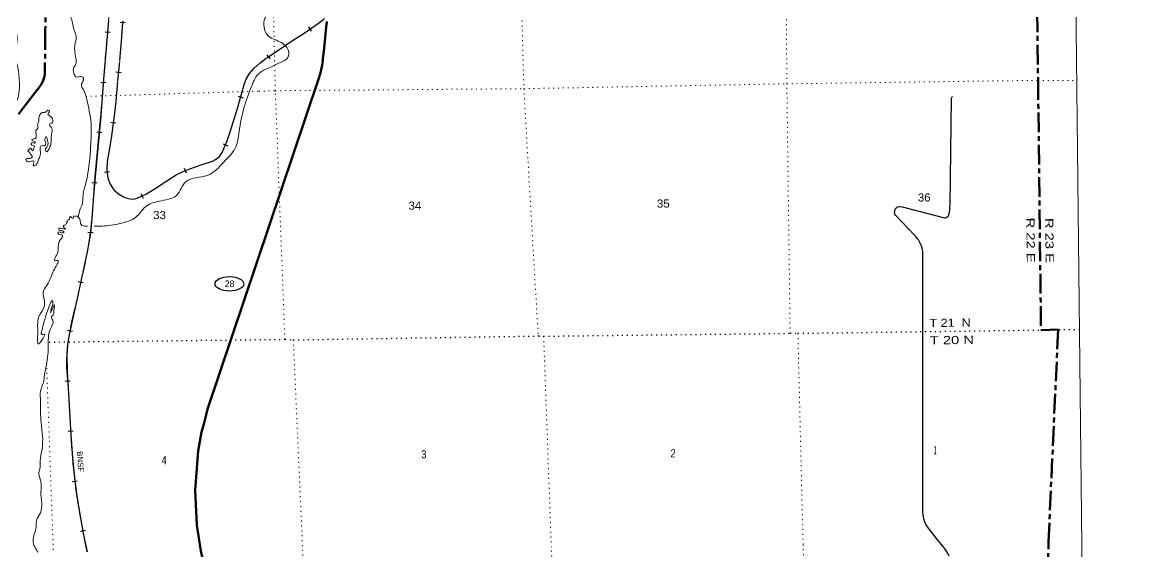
# Model space of a CAD drawing. Header units: feet. Extents: x -8 to 250644, y -192250 to 1368.
# Drawn here: x 226906 to 250644, y -90539 to -79166 of the extents above; entities that cross this region are included whole.
import ezdxf
from ezdxf.enums import TextEntityAlignment as Align

# ---------------------------------------------------------------- set-up
doc = ezdxf.new("R2010")
doc.units = ezdxf.units.FT
doc.header["$LTSCALE"] = 70
for name, pattern in [('DOTTED', [1.5, 0.3, -1.2]), ('LONG_DASH_SHORT_DASH', [9.9, 6, -1.2, 1.5, -1.2]), ('LONG_DASHED', [7.5, 6, -1.5])]:
    doc.linetypes.add(name, pattern=pattern)
for name, color, linetype, lineweight in [('11', 7, 'LONG_DASH_SHORT_DASH', 60), ('17', 7, 'Continuous', 25), ('23', 7, 'Continuous', 70), ('29', 7, 'Continuous', 25), ('34', 7, 'Continuous', 25), ('39', 7, 'Continuous', 13), ('4', 7, 'Continuous', 13), ('6', 7, 'DOTTED', 25), ('63', 7, 'Continuous', 25), ('7', 7, 'DOTTED', 13)]:
    doc.layers.add(name, color=color, linetype=linetype, lineweight=lineweight)

msp = doc.modelspace()

# ---------------------------------------------------------------- linework, layer by layer
at = {"layer": '11'}
for points in [[(249352.04, -64558.38), (248464.45, -64596.12), (248558.94, -69811.12), (248565, -70368.83), (248618.26, -75109.24), (248624.13, -75494.36), (248695.84, -80415.18), (248760.06, -85775.72), (249127.24, -85764.57), (248919.73, -90321.14)], [(227422.34, -78559.83), (227403.19, -79340.35), (227394.97, -80118.3), (227391.78, -80271.47), (227383.22, -80334.5), (227371.75, -80376.84), (227355.03, -80421.57), (227325.24, -80482.44), (227283.99, -80549.37), (227086.44, -80807.63), (226657.88, -81358.71)], [(248259.31, -101237.69), (248814.6, -100827.51), (248842.29, -94636.12), (248919.73, -90321.14)]]:
    msp.add_lwpolyline(points, dxfattribs=at)
at = {"layer": '17'}
msp.add_ellipse((231352.38, -84783.88), major_axis=(309.24, -1), ratio=0.500121, dxfattribs=at)
at = {"layer": '23'}
for points in [[(230737.77, -90513.36), (230655.02, -89961.9), (230620.39, -89210.57), (230683.43, -88371.21), (230714.91, -88167.2), (230756.52, -87965.06), (230808.26, -87766.82), (230854.38, -87598.88), (230882.88, -87471.5), (233257.14, -80413.38), (233263.7, -80393.6), (233299.01, -80276.66), (233305.28, -80256.26), (233341.37, -80091.44), (233353.53, -79992.23), (233358.03, -79947.2), (233376.17, -79799.81), (233435.96, -79200.02), (233438.21, -79177.45), (233440.46, -79150.02)], [(231103.81, -91683.87), (231025.01, -91485.38), (230916.5, -91208.03), (230811.22, -90809.81), (230759.59, -90614.93), (230737.77, -90513.36)]]:
    msp.add_lwpolyline(points, dxfattribs=at)
at = {"layer": '29'}
for points in [[(246595.78, -90346.51), (246544.92, -90287.81), (246326.08, -89999.49), (246310.85, -89976.65), (246288.52, -89940.48), (246274.29, -89914.34), (246262.06, -89880.14), (246252.88, -89849.87), (246247.73, -89827.81), (246239.49, -89785.54), (246229.22, -89739.24), (246226.4, -89704.93), (246226.41, -89645.66), (246226.45, -89551.88), (246222.91, -84162.43), (246222.6, -84085.87), (246210.25, -84023.47), (246201.48, -83989.56), (246187.8, -83957.07), (246161.33, -83894.72), (246129.83, -83841.51), (246109.59, -83815.01), (246064, -83764.15), (246043.73, -83738.04), (245640.68, -83312.53), (245625.58, -83287.08), (245619.35, -83262.14), (245620.91, -83226.3), (245634.13, -83187.64), (245648.14, -83161.39), (245666.22, -83143.19), (245684.32, -83131.03), (245702.45, -83126.93), (245720.59, -83123.44), (245781.13, -83132.65), (246690.54, -83365), (246709.77, -83364.65), (246739.98, -83352.44), (246766.86, -83329.15), (246782.13, -83301.9), (246790.11, -83281.72), (246800.01, -83235.34), (246805.8, -83193.57), (246805.71, -83148.69), (246807.48, -83088.24), (246842.64, -80799.34), (246848.61, -80779.17), (246860.63, -80758.97)], [(246792.92, -90633.13), (246737.92, -90534.73), (246681.03, -90454.48), (246595.78, -90346.51)]]:
    msp.add_lwpolyline(points, dxfattribs=at)
at = {"layer": '34'}
for p, q in [((228686.12, -79373.74), (228796.32, -79383.25)), ((228591.49, -80455.68), (228701.74, -80464.64)), ((228504.9, -81523.82), (228615.05, -81533.91)), ((228403.2, -82605.73), (228513.5, -82614.04)), ((228316.83, -83673.04), (228426.89, -83684.05)), ((228109.14, -84732.06), (228217.21, -84755.62)), ((227881.94, -85779.82), (227989.97, -85803.59)), ((227827.68, -86873.54), (227938.13, -86867.7)), ((227893.21, -87944.23), (228003.61, -87937.42)), ((227980.06, -89030.11), (228089.77, -89016.04)), ((228154.83, -90090.67), (228263.66, -90070.9))]:
    msp.add_line(p, q, dxfattribs=at)
for points in [[(228762.1, -79128.4), (228711.42, -79715.6), (228661.32, -80302.86), (228622.35, -80782.08)], [(228622.35, -80782.08), (228583.78, -81261.34), (228527.65, -81873.96), (228469.57, -82486.38), (228439.32, -82887.81), (228410.06, -83289.41), (228369.49, -83695.09), (228304.17, -84097.22), (228196.94, -84597.89), (228087.94, -85097.98), (228002.49, -85486.03), (227917.06, -85874.32), (227877.06, -86094.18), (227862.66, -86316.29), (227874.04, -86666.75), (227892.56, -87017.21), (227921.84, -87521.73), (227952.97, -88026.16), (227988.76, -88518.77), (228035.23, -89010.59), (228070.79, -89287.83), (228115.55, -89563.69), (228166.46, -89849.28), (228218.32, -90134.67), (228237.4, -90240.68), (228257.73, -90346.43), (228277.35, -90440.61), (228297.64, -90538.05)]]:
    msp.add_lwpolyline(points, dxfattribs=at)
at = {"layer": '34', "lineweight": 13}
msp.add_spline([(218018.67, -47673.89), (218578.24, -48099), (219449.38, -48770.16), (220273.26, -49381.52), (221127.42, -49992.46), (221827.04, -50520.89), (222368.02, -51107.96), (223360.52, -52234.98), (224297.41, -53282.14), (225078.78, -54029.13), (225888.91, -54521.76), (226421.26, -54923.52), (226652.59, -55158.14), (227172.54, -55830.16), (227484.35, -56337.78), (227788.54, -56732.64), (228341.04, -57277.22), (228673.36, -57808.74), (228950.16, -58411.58), (229126.76, -58921.08), (229259.63, -59624.69), (229427.33, -60073.85), (229646.17, -61010.06), (229633.25, -61679.41), (229523.33, -62340.04), (229385.92, -63347.72), (229264.6, -64351.15), (229148.38, -64848.6), (228931.23, -65782.81), (228910.59, -66186.22), (228883.88, -67317.33), (228867.61, -68182.23), (228893.35, -68728.1), (229010.77, -69627.43), (229109.91, -70518.95), (229224.92, -71390.1), (229287.82, -71995.91), (229314.18, -72878.37), (229236.34, -73669.56), (229158.46, -74603.85), (229077.11, -75578.51), (228969.77, -76716.78), (228874.32, -77838.77), (228761, -79128.3), (228660.22, -80302.77), (228582.68, -81261.25), (228468.47, -82486.29), (228408.96, -83289.32), (228303.09, -84097.02), (228086.87, -85097.74), (227915.98, -85874.1), (227861.56, -86316.27), (227891.46, -87017.27), (227951.87, -88026.23), (228034.14, -89010.71), (228114.47, -89563.87), (228217.24, -90134.87), (228256.65, -90346.65), (228295.88, -90535.01)], degree=3, dxfattribs=at)
at = {"layer": '39'}
msp.add_line((228309.2, -83546.79), (228291.43, -83546.93), dxfattribs=at)
for points in [[(227438.98, -72721.03), (227494.03, -73052.83), (227496.69, -73244.27), (227465.01, -73434.18), (227478.09, -73649.66), (227480.24, -73804.83), (227443.96, -73954.49), (227399.62, -74104.26), (227425.14, -74343.76), (227391.11, -74364.39), (227362.88, -74511.92), (227349.71, -74580.63), (227286.7, -74694.38), (227254.93, -74878.24), (227259.81, -74938.64), (227292.85, -74992.6), (227258.68, -75148.27), (227171.89, -75439.72), (227138.28, -75635.7), (227121.85, -75760.89), (227159.51, -76002.24), (227137.58, -76167.82), (227072.13, -76396.49), (227097.62, -76633.98), (227094.28, -76829.53), (227045.22, -77076.12), (227050.11, -77283.65), (227036.01, -77430.99), (227017.23, -77532.03), (227039.08, -77797.78), (227046.94, -77928.68), (226953.55, -78034.79), (226787.77, -78160.05), (226790.85, -78236.6), (226867.92, -78263.74), (226913.01, -78458.63), (226838.06, -78584.63), (226815.34, -78838.91), (226767.12, -79291.07), (226800.68, -79528.44), (226786.24, -79651.59), (226776.61, -79976.24), (226830.72, -80239.52), (226840.27, -80346.22), (226847.44, -80571.86), (226812.28, -80802.13), (226761.18, -80901.6), (226569.53, -81053.42), (226412.76, -81247.08), (226320.6, -81441.86), (226293.97, -81559.13), (226358.82, -81723.51), (226406.26, -81942.54), (226446.13, -82052.85), (226441.45, -82151.67), (226498.85, -82215.37), (226430.99, -82270.74), (226331.32, -82360.81), (226233.08, -82553.66), (226183.86, -82643.03), (226208.45, -82961.15), (226174.61, -83286.12), (226190.15, -83533.82), (226161.47, -83649.11), (226178.7, -83872.6), (226170.91, -83892.86), (226132.87, -84060.69), (226048.08, -84204.97), (225987.95, -84381.16), (225903.72, -84565.75), (225902.9, -84652.43), (225934.21, -84726.57), (225899.53, -84845.97), (225872.54, -84937.05), (225822.96, -85000.22), (225734.35, -85305.81), (225648.98, -85845.15), (225606.51, -86129.94), (225708.6, -86360.31), (225824.65, -86578.4), (225849.78, -86789.68), (225751.7, -86994.62), (225606.29, -87133.7), (225443.05, -87297.22), (225431.53, -87484.83), (225553.07, -87662.52), (225619.41, -87788.58), (225559.5, -87980.89), (225523.28, -88134.58), (225436, -88244.64), (225430.95, -88462.39)], [(227942.75, -77176.51), (227939.69, -77392.22), (227912.69, -77628.42), (227907.44, -77832.06), (227923.07, -77940.69), (227916.96, -78081.86), (227932.17, -78160.26), (227988.14, -78266.3), (227898.85, -78668.65), (227914.42, -78918.36), (227961.14, -79085), (228027.44, -79354.17), (228067.96, -79510.82), (228048.92, -79593.72), (228033.3, -79777.36), (228059.81, -79942.27), (228061.43, -80059.15), (228018.07, -80134.33), (228007.33, -80233.24), (228087.65, -80349.03), (228143.93, -80332.12), (228219.07, -80365.34), (228213.88, -80427.9), (228176.6, -80505.01), (228220.51, -80615.25), (228292.06, -80825.89), (228383.91, -81336.57), (228379.85, -81771.99), (228317.99, -82405.74), (228274.51, -82617.98), (228213.43, -82870.78), (228192.23, -83088.76), (228120.3, -83287.29), (228102.95, -83345.98), (228070.36, -83324.26), (228044.32, -83338.73), (228013.88, -83327.06), (228002.45, -83375.59), (227933.31, -83338.26), (227919.96, -83394.88), (227889.97, -83415.45), (227868.42, -83462.11), (227856.62, -83484.45), (227816.82, -83525.31), (227788.82, -83543.84), (227836.12, -83607.68), (227765.35, -83598.59), (227694.73, -83599.57), (227697.14, -83627.76), (227772.11, -83648.88), (227804.79, -83676.65), (227756.49, -83687.4), (227689.68, -83672.2), (227673.87, -83696.61), (227775.49, -83747.6), (227748.14, -83812.48), (227694.74, -83891.83), (227673.46, -84103.76), (227614.62, -84227.53), (227605.29, -84282.08), (227682.05, -84287.06), (227658.87, -84361.96), (227582.1, -84502.1), (227441.03, -84808.41), (227356.63, -84980.91), (227376.69, -85117.69), (227376.91, -85278.94), (227270.59, -85471.89), (227240.36, -85766.59), (227237.24, -85978.27), (227246.68, -86076.9), (227330.26, -85991.08), (227376.96, -85865.47), (227328.59, -85870.17), (227327.39, -85783.52), (227408.12, -85492.15), (227477.89, -85283.58), (227556.68, -85143.41), (227561.86, -85225.97), (227525.08, -85339.36), (227517.85, -85399.93), (227555.02, -85314.75), (227602.39, -85237.5), (227589.71, -85342.49), (227569.05, -85453.63), (227537.27, -85490.36), (227562.49, -85562.57), (227512.65, -85752.72), (227467.59, -86142.36), (227417.18, -86582.45), (227361.02, -86899.68)], [(233402.84, -78950.29), (233219.76, -78999.79), (232833.27, -78928.57), (232550.11, -78886.15), (232260.25, -78942.58), (232118.76, -79073.55), (232095.35, -79277.45), (232166.28, -79443.75), (232434.72, -79589.17), (232617, -79780.13), (232606.9, -79925.4), (232426.82, -80038.76), (232220.37, -80142.41), (232001.89, -80252.27), (231830.24, -80536.84), (231663.21, -81008.79), (231561.22, -81514.1), (231477.37, -81872.03), (231229.24, -82171.77), (230877.96, -82456.82), (230421.62, -82588.13), (230215.83, -82885.26), (229846.17, -83009.32), (229553.17, -83130.3), (229348.37, -83352.85), (228999.09, -83490.73), (228628.45, -83544.26), (228453.5, -83545.65)], [(227457.68, -81059.21), (227496.24, -81074.8), (227474.66, -81119.44), (227460.9, -81145.83), (227507.84, -81183.48), (227567.9, -81293.5), (227560.22, -81321.82), (227520.14, -81342.54), (227492.14, -81361.07), (227531.34, -81423), (227535.51, -81578.15), (227524.13, -81775.83), (227491.02, -81862.96), (227421.54, -81946.57), (227407.11, -81924.59), (227467.57, -81772.59), (227459.1, -81744.49), (227445.93, -81668.08), (227427.21, -81628.03), (227395.63, -81678.85), (227413, -81767.3), (227393.57, -81821.99), (227361.23, -81818.41), (227310.86, -81825.15), (227296.06, -81922.11), (227285.77, -82053.26), (227248.71, -82146.5), (227211.38, -82219.58), (227155.29, -82250.59), (227146.61, -82206.37), (227160.01, -82153.78), (227125.51, -82140.15), (227075.34, -82161), (227000.39, -82141.89), (226987.89, -82113.84), (227080.41, -82090.38), (227120.41, -82063.63), (227109.73, -82021.45), (227075.04, -81993.71), (227060.38, -81955.62), (227027.73, -81929.87), (227063.55, -81893.09), (227083.39, -81868.63), (227130.62, -81926.42), (227163.97, -81857.43), (227165.49, -81821.13), (227114.82, -81805.71), (227100.27, -81775.68), (227146.4, -81754.88), (227174.82, -81766.58), (227184.47, -81734.2), (227147.95, -81720.59), (227111.15, -81686.84), (227149.32, -81674.22), (227193.55, -81661.51), (227206.45, -81572.64), (227213.23, -81479.83), (227245.05, -81445.13), (227237.9, -81366.62), (227265.15, -81293.68), (227264.31, -81233.22), (227291.39, -81148.19), (227319.11, -81109.51), (227395.76, -81106.43), (227423.76, -81087.9), (227457.68, -81059.21)], [(228291.43, -83546.93), (228169.82, -83510.33), (228148.27, -83411.86), (228104.03, -83346.16)], [(227361.02, -86899.68), (227294.11, -87168.68), (227302.2, -87315.71), (227299.08, -87527.39), (227316.53, -87767), (227334.47, -88333.13), (227295.67, -88591.66), (227291.46, -88724.75), (227264.72, -88833.96), (227309.72, -89022.8), (227308.92, -89256.61), (227296.94, -89702.22), (227222.18, -89842.34), (227206.45, -90017.91), (227146.91, -90236.42), (227150.74, -90367.38), (227186.17, -90447.51), (227245.61, -90547.73)]]:
    msp.add_spline(points, degree=3, dxfattribs=at)
at = {"layer": '4'}
msp.add_lwpolyline([(0, -0.01), (31078.95, 21.37), (62157.81, 85.49), (93236.57, 192.37), (124315.15, 341.99), (155393.5, 534.37), (186473.05, 772.71), (217549.25, 1047.36), (248626.55, 1367.98), (250643.68, -181929.51), (219314.24, -182252.73), (187984.4, -182532.85), (156654.22, -182769.89), (125323.73, -182963.82), (93993, -183114.66), (62662.1, -183222.4), (31331.08, -183287.03), (0, -183308.59)], close=True, dxfattribs=at)
msp.add_lwpolyline([(0, -0.01), (31078.95, 21.37), (62157.81, 85.49), (93236.57, 192.37), (124315.15, 341.99), (155393.5, 534.37), (186473.05, 772.71), (217549.25, 1047.36), (248626.55, 1367.98), (250643.68, -181929.51), (219314.24, -182252.73), (187984.4, -182532.85), (156654.22, -182769.89), (125323.73, -182963.82), (93993, -183114.66), (62662.1, -183222.4), (31331.08, -183287.03), (0, -183308.59)], close=True, dxfattribs=at)
at = {"layer": '6'}
for points in [[(227487.2, -86035.4), (232541.4, -85975.05), (232721.2, -85986.66), (237989.93, -85903.32), (238090.91, -85907.96), (243378.12, -85846.53), (243545.64, -85846.22), (248757.42, -85775.76)], [(249132.22, -85762.8), (249147.39, -85762.27), (249585.42, -85766.03)]]:
    msp.add_lwpolyline(points, dxfattribs=at)
at = {"layer": '63'}
for p, q in [((229115.87, -79183.44), (229005.63, -79174.39)), ((233046.77, -79269.24), (233108.81, -79360.81)), ((232155.57, -79865.31), (232217.67, -79956.84)), ((229027.6, -80252.43), (228917.43, -80242.55)), ((231537.57, -80758.67), (231643.76, -80789.63)), ((228915.29, -81334.23), (228805.53, -81320.53)), ((231218.24, -81775.32), (231320.13, -81818.37)), ((230381.08, -82301.32), (230423.46, -82403.49)), ((228783.19, -82380.47), (228673.62, -82395.63)), ((229455.08, -82845.36), (229503.9, -82944.61))]:
    msp.add_line(p, q, dxfattribs=at)
at = {"layer": '63', "linetype": 'LONG_DASHED'}
msp.add_lwpolyline([(229064.81, -79138.08), (229061.36, -79180.07), (229029.1, -79573), (228992.09, -80007.8), (228953.54, -80437.74), (228913.19, -80867.52), (228872.5, -81236.3), (228860.98, -81328.56), (228826.53, -81604.36), (228778.7, -81881.61), (228727.22, -82158.04), (228719.43, -82337.12), (228744.33, -82516.97), (228792.69, -82646.09), (228875.14, -82763.54), (228970.52, -82851.53), (229081.43, -82914.13), (229153.7, -82942.33), (229266.48, -82964.29), (229321.52, -82961.4), (229373.39, -82946.39), (229480.17, -82893.87), (229570.48, -82849.44), (229762.24, -82737.31), (229985.61, -82586.76), (230212.24, -82442.85), (230356.86, -82373.3), (230504.94, -82311.87), (230747.45, -82231.41), (230991.17, -82147.87), (231054.43, -82114.75), (231138.02, -82047.86), (231199.02, -81961.1), (231268.96, -81795.56), (231286.88, -81753.15), (231358.79, -81541.46), (231437.44, -81290.51), (231515.32, -81039.4), (231596.11, -80762.27), (231677.16, -80484.91), (231712.22, -80393.38), (231786.13, -80265.56), (231882.9, -80151.87), (232008.13, -80039.84), (232141.5, -79940.84), (232187.14, -79909.87), (232412.15, -79757.19), (232683.36, -79574.55), (232975.55, -79386.6), (233263.44, -79191.55), (233391.47, -79088.84)], dxfattribs=at)
at = {"layer": '7'}
for p, q in [((238090.91, -85907.96), (238256.96, -90435.64)), ((243545.64, -85846.22), (243655.72, -90378.29)), ((232721.2, -85986.66), (232923.63, -90491.03)), ((227429.82, -86486.7), (227575.6, -90545.31))]:
    msp.add_line(p, q, dxfattribs=at)
for points in [[(237552.55, -44605.36), (237630.25, -49035.35), (237715.21, -54290.79), (237358.44, -59421.37), (237470.64, -64748.99), (237981.46, -69567.18), (237535.43, -75247.24), (237666.07, -80594.76), (237975.78, -85901.5)], [(243378.12, -85846.53), (243307.91, -80490.1), (243272.31, -75155.37), (243283.75, -69428.95), (243130.6, -64787.19), (242702.71, -59399.46), (242968.52, -54405.19), (242860.62, -48950.52), (242751.27, -44550.21)], [(232541.4, -85975.05), (232336.24, -80638.64), (232212.35, -75341.41), (232108.5, -70033.83), (232096.27, -67224.63)], [(228271.48, -80759.95), (231982.86, -80648.91), (232336.24, -80638.64), (237666.07, -80594.76), (243307.91, -80490.1), (248695.84, -80415.18), (249526.57, -80417.83)], [(238254.6, -98766.48), (238250.8, -96880.43), (238295.9, -91582.58), (238256.96, -90435.64)], [(243655.72, -90378.29), (243693.15, -91578.3), (243587.54, -96940.31), (243613.76, -98130.92)], [(232923.63, -90491.03), (232975.31, -91752.82), (232983.97, -97043.73), (233007.63, -98893.39)]]:
    msp.add_lwpolyline(points, dxfattribs=at)

# ---------------------------------------------------------------- texts
at = {"layer": '17'}
msp.add_text('28', height=140, dxfattribs=at).set_placement((231355.28, -84852.19), align=Align.CENTER)
at = {"layer": '34', "width": 1.05}
msp.add_text('BNSF', height=120, rotation=274.155, dxfattribs=at).set_placement((228079.08, -88381.88))
at = {"layer": '6'}
for s, rotation, width, p in [('R 22 E', 270.686, 1.35, (248444.99, -83363.9)), ('R 23 E', 270.686, 1.35, (248847.45, -83370.97)), ('T 21  N', 0.775, 1.15, (246368.61, -85712.41)), ('T 20 N', 0.775, 1.35, (246374.5, -86085.12))]:
    msp.add_text(s, height=175, rotation=rotation, dxfattribs=dict(at, width=width)).set_placement(p)
at = {"layer": '7'}
for s, width, p in [('36', 1.05, (246117.34, -83017.61)), ('34', 1.05, (235193.29, -83192.96)), ('35', 1.05, (240522.47, -83148.17)), ('33', 1.05, (229717.06, -83394.65)), ('1', 0.4, (246456.58, -88442.45)), ('4', 0.85, (229897.17, -88657.19)), ('3', 0.85, (235467.09, -88530.43)), ('2', 0.85, (240811.39, -88510.54))]:
    msp.add_text(s, height=175, dxfattribs=dict(at, width=width)).set_placement(p)

doc.saveas('drawing.dxf')
